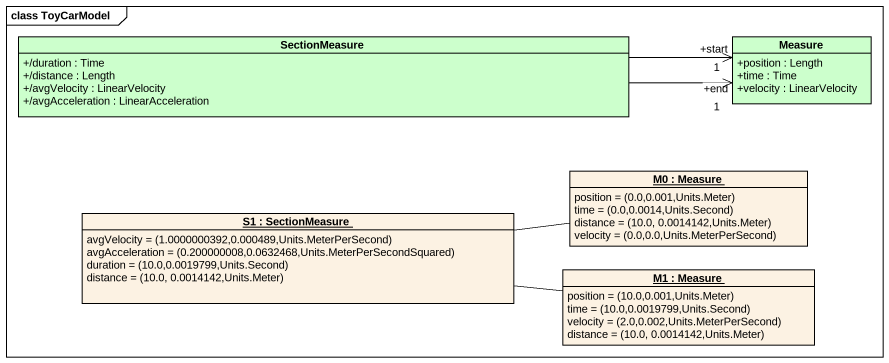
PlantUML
@startuml
mainframe class ToyCarModel
hide circle
hide empty members
skinparam classAttributeIconSize 0
class SectionMeasure #CCFFCC {
  +/duration : Time
  +/distance : Length
  +/avgVelocity : LinearVelocity
  +/avgAcceleration : LinearAcceleration
}
class Measure #CCFFCC {
  +position : Length
  +time : Time
  +velocity : LinearVelocity
}
object "M0 : Measure" as M0 {
  position = (0.0,0.001,Units.Meter)
  time = (0.0,0.0014,Units.Second)
  distance = (10.0, 0.0014142,Units.Meter)
  velocity = (0.0,0.0,Units.MeterPerSecond)
}
object "S1 : SectionMeasure" as S1 {
  avgVelocity = (1.0000000392,0.000489,Units.MeterPerSecond)
  avgAcceleration = (0.200000008,0.0632468,Units.MeterPerSecondSquared)
  duration = (10.0,0.0019799,Units.Second)
  distance = (10.0, 0.0014142,Units.Meter)
}
object "M1 : Measure" as M1 {
  position = (10.0,0.001,Units.Meter)
  time = (10.0,0.0019799,Units.Second)
  velocity = (2.0,0.002,Units.MeterPerSecond)
  distance = (10.0, 0.0014142,Units.Meter)
}
SectionMeasure -right-> "+start\n1" Measure
SectionMeasure -right-> "+end\n1" Measure
S1 -right- M0
S1 -right- M1
@enduml
